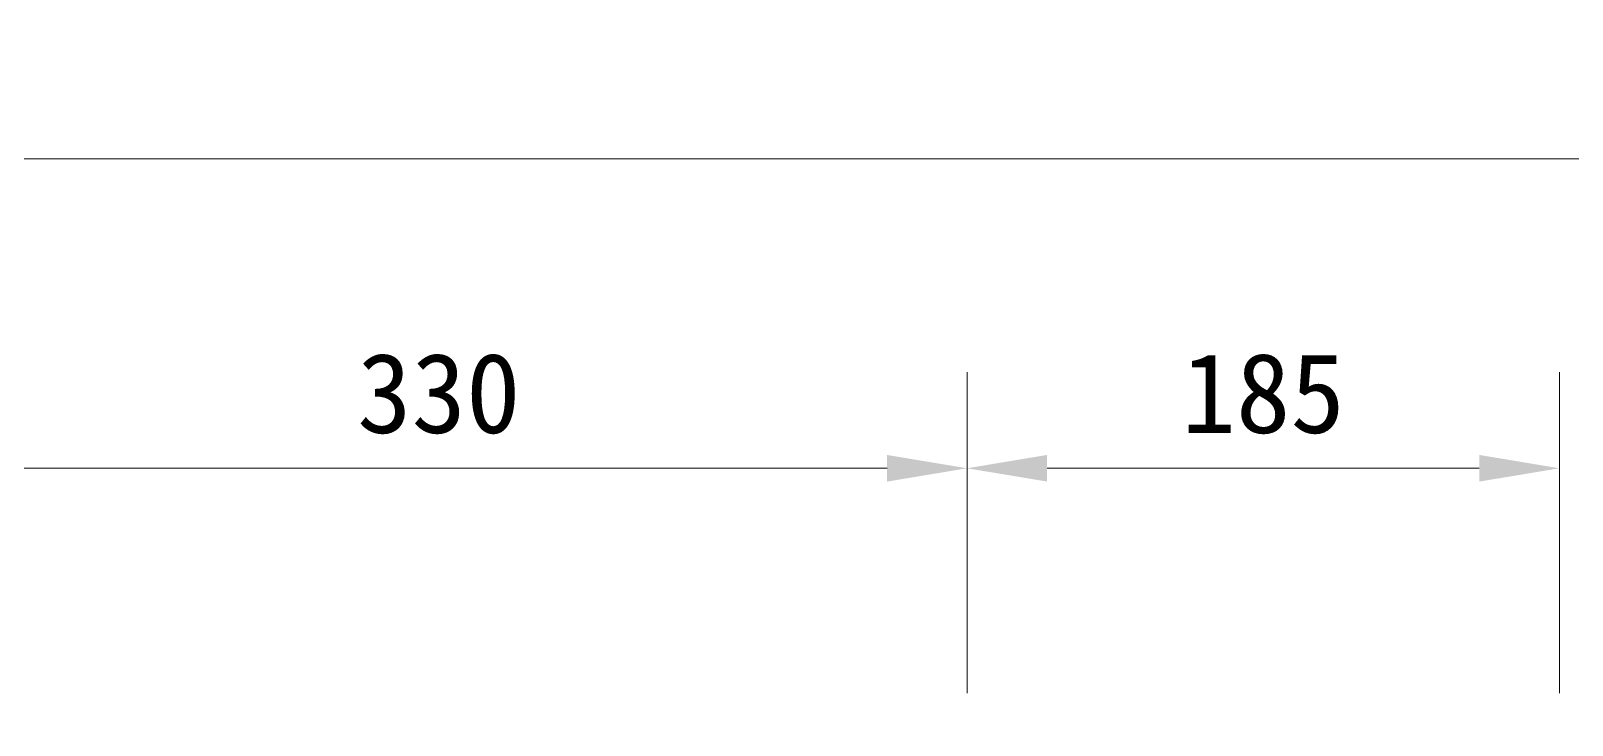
# Model space of a CAD drawing. Header units: centimetres. Extents: x 1966 to 8787, y 7398 to 12383.
# Drawn here: x 6428.1 to 6909.5, y 12166.3 to 12383.3 of the extents above; entities that cross this region are included whole.
import ezdxf

# ---------------------------------------------------------------- set-up
doc = ezdxf.new("R2010")
doc.units = ezdxf.units.CM
doc.header["$PDMODE"] = 35
doc.styles.add('文2.5', font='kaiu.ttf', dxfattribs={"height": 2.5})
doc.dimstyles.new('DIM2.5', dxfattribs={"dimtxt": 2.5, "dimasz": 2.5, "dimexe": 3, "dimexo": 1, "dimgap": 1, "dimtad": 1, "dimdec": 1, "dimdsep": 46, "dimtxsty": '文2.5', "dimcen": 0, "dimadec": 0, "dimazin": 0, "dimtfac": 1, "dimtdec": 1, "dimtmove": 0, "dimatfit": 3, "dimfxl": 1, "dimlwd": 15, "dimlwe": 15, "dimarcsym": 0})

# ---------------------------------------------------------------- blocks, each defined once
blk = doc.blocks.new('*D89')
at = {"color": 0, "linetype": 'Continuous', "lineweight": 15, "transparency": 16777216}
for p, q in [((6390.51, 12176.33), (6390.51, 12276.59)), ((6720.51, 12176.27), (6720.51, 12276.59)), ((6415.51, 12246.59), (6695.51, 12246.59))]:
    blk.add_line(p, q, dxfattribs=at)
at = {"color": 0, "transparency": 16777216}
for points in [[(6415.51, 12250.76), (6415.51, 12242.43), (6390.51, 12246.59)], [(6695.51, 12250.76), (6695.51, 12242.43), (6720.51, 12246.59)]]:
    blk.add_solid(points, dxfattribs=at)
at = {"layer": 'DEFPOINTS', "color": 0, "transparency": 16777216}
for p in [(6720.51, 12246.59), (6390.51, 12166.33), (6720.51, 12166.27)]:
    blk.add_point(p, dxfattribs=at)
at = {"color": 0, "transparency": 16777216, "insert": (6555.51, 12269.92), "char_height": 25, "attachment_point": 5, "style": '文2.5'}
blk.add_mtext('330', dxfattribs=at)
blk = doc.blocks.new('*D90')
at = {"color": 0, "linetype": 'Continuous', "lineweight": 15, "transparency": 16777216}
for p, q in [((6720.51, 12176.27), (6720.51, 12276.59)), ((6905.51, 12176.27), (6905.51, 12276.59)), ((6745.51, 12246.59), (6880.51, 12246.59))]:
    blk.add_line(p, q, dxfattribs=at)
at = {"color": 0, "transparency": 16777216}
for points in [[(6745.51, 12250.76), (6745.51, 12242.43), (6720.51, 12246.59)], [(6880.51, 12250.76), (6880.51, 12242.43), (6905.51, 12246.59)]]:
    blk.add_solid(points, dxfattribs=at)
at = {"layer": 'DEFPOINTS', "color": 0, "transparency": 16777216}
for p in [(6905.51, 12246.59), (6720.51, 12166.27), (6905.51, 12166.27)]:
    blk.add_point(p, dxfattribs=at)
at = {"color": 0, "transparency": 16777216, "insert": (6813.01, 12269.92), "char_height": 25, "attachment_point": 5, "style": '文2.5'}
blk.add_mtext('185', dxfattribs=at)
blk = doc.blocks.new('*D95')
at = {"color": 0, "linetype": 'Continuous', "lineweight": 15, "transparency": 16777216}
for p, q in [((6187.51, 12176.33), (6187.51, 12373.32)), ((8457.42, 12176.33), (8457.42, 12373.32)), ((6212.51, 12343.32), (8432.42, 12343.32))]:
    blk.add_line(p, q, dxfattribs=at)
at = {"color": 0, "transparency": 16777216}
for points in [[(6212.51, 12347.49), (6212.51, 12339.15), (6187.51, 12343.32)], [(8432.42, 12347.49), (8432.42, 12339.15), (8457.42, 12343.32)]]:
    blk.add_solid(points, dxfattribs=at)
at = {"layer": 'DEFPOINTS', "color": 0, "transparency": 16777216}
for p in [(8457.42, 12343.32), (6187.51, 12166.33), (8457.42, 12166.33)]:
    blk.add_point(p, dxfattribs=at)
at = {"color": 0, "transparency": 16777216, "insert": (7322.47, 12366.94), "char_height": 25, "attachment_point": 5, "style": '文2.5'}
blk.add_mtext('2269.9', dxfattribs=at)

msp = doc.modelspace()

# ---------------------------------------------------------------- dimensions: what is measured, and where the dimension line sits
for base, p1, p2, picture, middle in [((8457.42, 12343.32), (6187.51, 12166.33), (8457.42, 12166.33), '*D95', (7322.47, 12366.94)), ((6720.51, 12246.59), (6390.51, 12166.33), (6720.51, 12166.27), '*D89', (6555.51, 12269.92)), ((6905.51, 12246.59), (6720.51, 12166.27), (6905.51, 12166.27), '*D90', (6813.01, 12269.92))]:
    dim = msp.add_linear_dim(base=base, p1=p1, p2=p2, dimstyle='DIM2.5')
    dim.commit()
    dim.dimension.update_dxf_attribs({"geometry": picture, "text_midpoint": middle})

doc.saveas('drawing.dxf')
